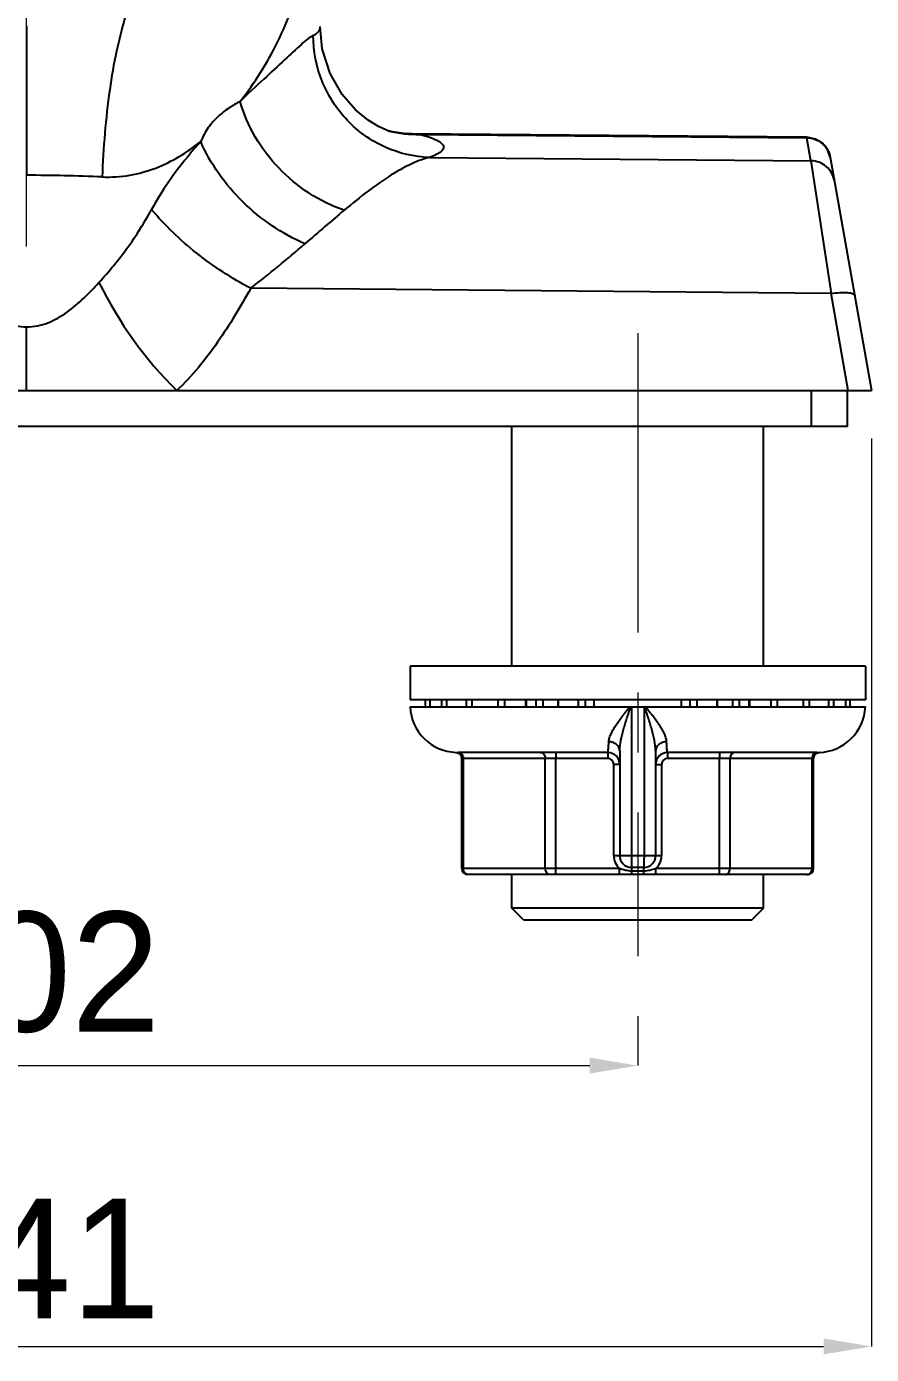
# Model space of a CAD drawing. Extents: x 0 to 790, y 0 to 579.
# Drawn here: x 178.1 to 248.6, y 144.2 to 255 of the extents above; entities that cross this region are included whole.
import ezdxf

# ---------------------------------------------------------------- set-up
doc = ezdxf.new("R2010")
doc.units = 0
doc.header["$LTSCALE"] = 10
doc.header["$MEASUREMENT"] = 0
doc.header["$PDMODE"] = 3
doc.header["$PDSIZE"] = -10
doc.linetypes.add('CENTER', pattern=[2, 1.25, -0.25, 0.25, -0.25])
doc.linetypes.add('CENTER2', pattern=[28.575000000000003, 19.05, -3.175, 3.175, -3.175])
doc.layers.get('0').update_dxf_attribs({"linetype": 'CONTINUOUS'})
doc.layers.get('DEFPOINTS').update_dxf_attribs({"linetype": 'CONTINUOUS'})
doc.layers.add('Cneter', color=1, linetype='CENTER2', lineweight=13)
doc.layers.add('DEF_LAYER_ASSEM_MEMBER', color=7, linetype='CONTINUOUS')
doc.styles.add('Daelim Dimension', font='')
doc.styles.get('Daelim Dimension').set_extended_font_data('나눔고딕')
doc.dimstyles.new('DEFAULT', dxfattribs={"dimscale": 2, "dimtxt": 2, "dimasz": 2, "dimexe": 0, "dimexo": 2, "dimgap": 1, "dimtad": 1, "dimdec": 0, "dimzin": 9, "dimdsep": 46, "dimtxsty": 'Daelim Dimension', "dimcen": 0.5, "dimclrd": 5, "dimclre": 5, "dimclrt": 256, "dimadec": 1, "dimazin": 0, "dimtfac": 1, "dimtdec": 0, "dimtix": 1, "dimtmove": 0, "dimatfit": 3, "dimfxl": 1, "dimtolj": 1, "dimtzin": 1, "dimlwd": 9, "dimlwe": 9, "dimarcsym": 0})

# ---------------------------------------------------------------- blocks, each defined once
blk = doc.blocks.new('*D0')
at = {"color": 5, "lineweight": 9, "ltscale": 0.5, "transparency": 16777216}
for p, q in [((127.0518074035645, 172.4462732682814), (127.0518074035645, 168.3060227364374)), ((229.0518074035645, 172.4462732682814), (229.0518074035645, 168.3060227364374)), ((131.0518074035645, 168.3060227364374), (225.0518074035645, 168.3060227364374))]:
    blk.add_line(p, q, dxfattribs=at)
at = {"color": 5, "ltscale": 0.5, "transparency": 16777216}
for points in [[(131.0518074035645, 168.9726894031041), (131.0518074035645, 167.6393560697707), (127.0518074035645, 168.3060227364374)], [(225.0518074035645, 168.9726894031041), (225.0518074035645, 167.6393560697707), (229.0518074035645, 168.3060227364374)]]:
    blk.add_solid(points, dxfattribs=at)
at = {"layer": 'DEFPOINTS', "color": 0, "ltscale": 0.5, "transparency": 16777216}
for p in [(127.0518074035645, 176.4462732682814), (229.0518074035645, 176.4462732682814), (229.0518074035645, 168.3060227364374)]:
    blk.add_point(p, dxfattribs=at)
at = {"color": 7, "ltscale": 0.5, "transparency": 16777216, "insert": (178.0518074035645, 181.1500856835046), "char_height": 10, "attachment_point": 2, "style": 'Daelim Dimension'}
blk.add_mtext('\\A1;102', dxfattribs=at)
blk = doc.blocks.new('*D5')
at = {"color": 5, "lineweight": 9, "ltscale": 0.5, "transparency": 16777216}
for p, q in [((107.5440940856934, 220.6462702165236), (107.5440940856934, 144.865494495521)), ((248.5595207214355, 220.6462702165236), (248.5595207214355, 144.865494495521)), ((111.5440940856934, 144.865494495521), (244.5595207214355, 144.865494495521))]:
    blk.add_line(p, q, dxfattribs=at)
at = {"color": 5, "ltscale": 0.5, "transparency": 16777216}
for points in [[(111.5440940856934, 145.5321611621877), (111.5440940856934, 144.1988278288544), (107.5440940856934, 144.865494495521)], [(244.5595207214355, 145.5321611621877), (244.5595207214355, 144.1988278288544), (248.5595207214355, 144.865494495521)]]:
    blk.add_solid(points, dxfattribs=at)
at = {"layer": 'DEFPOINTS', "color": 0, "ltscale": 0.5, "transparency": 16777216}
for p in [(107.5440940856934, 224.6462702165236), (248.5595207214355, 224.6462702165236), (248.5595207214355, 144.865494495521)]:
    blk.add_point(p, dxfattribs=at)
at = {"color": 7, "ltscale": 0.5, "transparency": 16777216, "insert": (178.0518074035645, 152.2016890591834), "char_height": 10, "attachment_point": 5, "style": 'Daelim Dimension'}
blk.add_mtext('\\A1;141', dxfattribs=at)

msp = doc.modelspace()

# ---------------------------------------------------------------- linework, layer by layer
at = {"layer": 'Cneter', "linetype": 'CENTER', "ltscale": 2}
for p, q in [((178.0518074035645, 236.6875833879103), (178.0518074035645, 336.1148142228712)), ((229.0518074035645, 229.4462732682814), (229.0518074035645, 177.4462732682814))]:
    msp.add_line(p, q, dxfattribs=at)
at = {"layer": 'DEF_LAYER_ASSEM_MEMBER', "color": 9, "linetype": 'Continuous'}
for p, q in [((178.0518074035645, 255.0929026017775), (178.0518074035645, 242.6184839616408)), ((210.9055976867676, 246.0307917008986), (243.1762199401855, 245.7502436051955)), ((243.1762199401855, 245.7502436051955), (243.1707725524902, 245.78833717209)), ((243.5155296325684, 243.8259195695509), (243.1762199401855, 245.7502436051955)), ((211.678352355957, 244.1115183244337), (243.5155296325684, 243.8259195695509)), ((243.5155296325684, 243.8259195695509), (245.1910972595215, 232.749648512422)), ((245.1910972595215, 232.749648512422), (196.7595481872559, 233.1841043840041)), ((246.6199378967285, 224.6462702165236), (245.1910972595215, 232.749648512422)), ((243.5518074035645, 221.6462702165236), (243.5518074035645, 224.6462702165236)), ((211.6944923400879, 198.8462747941603), (211.6944923400879, 198.2462763200392)), ((213.1053352355957, 198.8462747941603), (213.1053352355957, 198.2462763200392)), ((215.2131156921387, 198.8462747941603), (215.2131156921387, 198.2462763200392)), ((217.9257164001465, 198.8462747941603), (217.9257164001465, 198.2462763200392)), ((219.6878128051758, 198.8462747941603), (219.6878128051758, 198.2462763200392)), ((221.1245765686035, 198.8462747941603), (221.1245765686035, 198.2462763200392)), ((222.395751953125, 198.8462747941603), (222.395751953125, 198.2462763200392)), ((224.6698989868164, 198.8462747941603), (224.6698989868164, 198.2462763200392)), ((225.3945922851562, 198.8462747941603), (225.3945922851562, 198.2462763200392)), ((232.7090187072754, 198.2462763200392), (232.7090187072754, 198.8462747941603)), ((233.4337120056152, 198.2462763200392), (233.4337120056152, 198.8462747941603)), ((235.7078590393066, 198.2462763200392), (235.7078590393066, 198.8462747941603)), ((236.9790306091309, 198.2462763200392), (236.9790306091309, 198.8462747941603)), ((238.4157981872559, 198.2462763200392), (238.4157981872559, 198.8462747941603)), ((240.1778945922852, 198.2462763200392), (240.1778945922852, 198.8462747941603)), ((242.8904914855957, 198.2462763200392), (242.8904914855957, 198.8462747941603)), ((244.9982757568359, 198.2462763200392), (244.9982757568359, 198.8462747941603)), ((246.409122467041, 198.2462763200392), (246.409122467041, 198.8462747941603)), ((228.5240287780762, 198.2462763200392), (228.5240287780762, 185.8462747941603)), ((229.5795860290527, 198.2462763200392), (229.5795860290527, 185.8462747941603)), ((226.5518074035645, 194.4462732682814), (226.5518074035645, 193.9462732682814)), ((231.5518074035645, 194.4462732682814), (231.5518074035645, 193.9462732682814)), ((221.344181060791, 193.9462732682814), (214.5025787353516, 193.9462732682814)), ((214.5025787353516, 184.7462763200392), (214.5025787353516, 193.9462732682814)), ((221.344181060791, 184.7462763200392), (221.344181060791, 193.9462732682814)), ((226.5518074035645, 193.9462732682814), (222.210205078125, 193.9462732682814)), ((222.210205078125, 184.2462763200392), (222.210205078125, 193.9462732682814)), ((227.5518074035645, 193.4462732682814), (227.0518074035645, 193.4462732682814)), ((227.0518074035645, 185.8462747941603), (227.0518074035645, 193.4462732682814)), ((230.5518074035645, 193.4462732682814), (231.0518074035645, 193.4462732682814)), ((231.0518074035645, 193.4462732682814), (231.0518074035645, 185.8462747941603)), ((235.8934059143066, 193.9462732682814), (231.5518074035645, 193.9462732682814)), ((235.8934059143066, 184.2462763200392), (235.8934059143066, 193.9462732682814)), ((243.6010322570801, 193.9462732682814), (236.7594337463379, 193.9462732682814)), ((236.7594337463379, 184.7462763200392), (236.7594337463379, 193.9462732682814)), ((243.6010322570801, 184.7462763200392), (243.6010322570801, 193.9462732682814)), ((227.0518074035645, 185.8462747941603), (231.0518074035645, 185.8462747941603)), ((227.5320014953613, 184.7462763200392), (214.3686027526855, 184.7462763200392)), ((227.5320014953613, 184.2462763200392), (227.5320014953613, 184.7462763200392)), ((228.5518074035645, 184.2462763200392), (228.5518074035645, 184.8462747941603)), ((229.5518074035645, 184.5462717424025), (228.5518074035645, 184.5462717424025)), ((229.5518074035645, 184.2462763200392), (229.5518074035645, 184.8462747941603)), ((243.7350044250488, 184.7462763200392), (230.5716094970703, 184.7462763200392)), ((230.5716094970703, 184.2462763200392), (230.5716094970703, 184.7462763200392))]:
    msp.add_line(p, q, dxfattribs=at)
at = {"layer": 'DEF_LAYER_ASSEM_MEMBER', "color": 7, "linetype": 'Continuous'}
for p, q in [((208.5940704345703, 246.244994581758), (208.242488861084, 246.3253778825392)), ((243.1707725524902, 245.78833717209), (210.2049560546875, 246.0749353776564)), ((245.1233787536621, 244.1336054216017), (248.5595207214355, 224.6462702165236)), ((107.5440940856934, 224.6462702165236), (248.5595207214355, 224.6462702165236)), ((246.5518074035645, 221.6462702165236), (246.5518074035645, 224.6462702165236)), ((246.5518074035645, 221.6462702165236), (109.5518074035645, 221.6462702165236)), ((218.5518074035645, 201.6462702165236), (218.5518074035645, 221.6462702165236)), ((239.5518074035645, 201.6462702165236), (239.5518074035645, 221.6462702165236)), ((248.0518074035645, 201.6462702165236), (210.0518074035645, 201.6462702165236)), ((210.0518074035645, 201.6462702165236), (210.0518074035645, 198.8462747941603)), ((248.0518074035645, 201.6462702165236), (248.0518074035645, 198.8462747941603)), ((248.0518074035645, 198.8462747941603), (210.0518074035645, 198.8462747941603)), ((211.3168449401855, 198.8462747941603), (211.3168449401855, 198.2462763200392)), ((212.6691398620605, 198.8462747941603), (212.6691398620605, 198.2462763200392)), ((214.7243232727051, 198.8462747941603), (214.7243232727051, 198.2462763200392)), ((217.3925743103027, 198.8462747941603), (217.3925743103027, 198.2462763200392)), ((219.7546691894531, 198.8462747941603), (219.7546691894531, 198.2462763200392)), ((220.5572776794434, 198.8462747941603), (220.5572776794434, 198.2462763200392)), ((222.4284477233887, 198.8462747941603), (222.4284477233887, 198.2462763200392)), ((224.0801200866699, 198.8462747941603), (224.0801200866699, 198.2462763200392)), ((225.4048156738281, 198.8462747941603), (225.4048156738281, 198.2462763200392)), ((232.6987953186035, 198.2462763200392), (232.6987953186035, 198.8462747941603)), ((234.0234870910645, 198.2462763200392), (234.0234870910645, 198.8462747941603)), ((235.6751594543457, 198.2462763200392), (235.6751594543457, 198.8462747941603)), ((237.5463333129883, 198.2462763200392), (237.5463333129883, 198.8462747941603)), ((238.3489418029785, 198.2462763200392), (238.3489418029785, 198.8462747941603)), ((240.7110404968262, 198.2462763200392), (240.7110404968262, 198.8462747941603)), ((243.3792915344238, 198.2462763200392), (243.3792915344238, 198.8462747941603)), ((245.4344749450684, 198.2462763200392), (245.4344749450684, 198.8462747941603)), ((246.7867660522461, 198.2462763200392), (246.7867660522461, 198.8462747941603)), ((210.0522804260254, 198.2462763200392), (248.051326751709, 198.2462763200392)), ((213.8888893127441, 194.4495386491408), (213.9097709655762, 194.4488748918166)), ((213.8899917602539, 194.4495310197462), (214.1059646606445, 194.3900598893752)), ((213.9099388122559, 194.448867262422), (213.9056129455566, 194.4490045915236)), ((220.9100685119629, 194.4462732682814), (214.0706748962402, 194.4462732682814)), ((226.5518074035645, 194.4462732682814), (222.2124214172363, 194.4462732682814)), ((227.5518074035645, 194.574714125215), (227.5518074035645, 185.8462747941603)), ((230.5518074035645, 194.574714125215), (230.5518074035645, 185.8462747941603)), ((235.8912124633789, 194.4462732682814), (231.5518074035645, 194.4462732682814)), ((244.0329322814941, 194.4462732682814), (237.1935539245605, 194.4462732682814)), ((243.9976959228516, 194.3900827775587), (244.2135391235352, 194.4495310197462)), ((244.1937217712402, 194.448867262422), (244.1979560852051, 194.4490045915236)), ((244.2147254943848, 194.4495386491408), (244.1939849853516, 194.4488748918166)), ((214.3686027526855, 184.7462763200392), (214.3686027526855, 193.9491419206252)), ((243.7350044250488, 184.7462763200392), (243.7350044250488, 193.9491419206252)), ((243.2350044250488, 184.2462763200392), (214.8686027526855, 184.2462763200392)), ((218.5518074035645, 181.4462732682814), (218.5518074035645, 184.2462763200392)), ((229.5518074035645, 184.8462747941603), (228.5518074035645, 184.8462747941603)), ((239.5518074035645, 181.4462732682814), (239.5518074035645, 184.2462763200392)), ((239.5518074035645, 181.4462732682814), (218.5518074035645, 181.4462732682814)), ((219.5518074035645, 180.4462732682814), (218.5518074035645, 181.4462732682814)), ((238.5518074035645, 180.4462732682814), (239.5518074035645, 181.4462732682814)), ((238.5513801574707, 180.4462732682814), (219.5522346496582, 180.4462732682814))]:
    msp.add_line(p, q, dxfattribs=at)
for points in [[(208.2788429260254, 246.3118814836134), (208.0243301391602, 246.4063333879103), (207.4291343688965, 246.6872476945509), (206.5618171691895, 247.221328199922), (205.5139961242676, 248.0831217179884), (204.3973388671875, 249.3609461198439), (203.3896484375, 251.1045221696486), (202.732608795166, 253.1780161271681), (202.5518074035645, 255.0323404679884)], [(210.2047004699707, 246.0749353776564), (209.5384254455566, 246.1076502214064), (208.5940704345703, 246.244994581758)], [(245.1230125427246, 244.1356653581252), (244.8949584960938, 244.7717127214064), (244.468189239502, 245.2954553971877), (243.8913841247559, 245.64722389084), (243.1707878112793, 245.7882837663283)], [(214.1059646606445, 194.3900598893752), (214.2757911682129, 194.2401651750197), (214.3621673583984, 194.0299753556837), (214.3686065673828, 193.9499964128127)], [(243.7350044250488, 193.9499964128127), (243.7414436340332, 194.0299677262892), (243.8278465270996, 194.2402033219923), (243.9976959228516, 194.3900827775587)]]:
    msp.add_lwpolyline(points, dxfattribs=at)
at = {"layer": 'DEF_LAYER_ASSEM_MEMBER', "color": 9, "linetype": 'Continuous'}
for centre, radius, start, end in [((210.6502799987793, 256.0971216569533), 10.0658387537, 256.1302436959479, 256.3759588380073), ((210.6870880126953, 256.3054727922072), 10.2770108918, 256.4501626735781, 271.2183790041777), ((243.197452545166, 243.7647394548048), 1.9607175478, 10.00026853695782, 10.82693176389467), ((178.1160316467285, 101.380752028047), 141.237807947, 87.46468076392757, 90.02622792732875), ((127.3711204528809, 322.2537378678908), 112.907722594, 307.9196660224044, 310.8906762639328), ((214.3303833007812, 248.5563959489455), 33.6996878806, 206.2112176128002, 225.195019334413), ((226.5518074035645, 193.4462732682814), 0.5, 0, 90), ((231.5518074035645, 193.4462732682814), 0.5, 90, 180), ((228.5518074035645, 185.8462747941603), 1.5, 180, 227.1664245064031), ((229.5518074035645, 185.8462747941603), 1.5, 312.8335754935968, 0)]:
    msp.add_arc(centre, radius, start, end, dxfattribs=at)
at = {"layer": 'DEF_LAYER_ASSEM_MEMBER', "color": 7, "linetype": 'Continuous'}
for centre, radius, start, end in [((214.0518074035645, 198.451537550508), 4.0052631579, 182.9374980219677, 267.6816930479715), ((244.0518074035645, 198.451537550508), 4.0052631579, 272.0615226618579, 357.0625019780322), ((214.069751739502, 199.3686441789259), 4.9223685483, 268.1396760378506, 270.0104911706238), ((226.5518074035645, 193.4463037858595), 0.9999938088, 359.998251471573, 90), ((231.5518074035645, 193.4463037858595), 0.9999933909000001, 90, 180.001748528427), ((244.0361137390137, 199.2295984635939), 4.7833284796, 269.9619695039088, 271.8913769779544), ((228.5518074035645, 185.8462747941603), 1, 180, 270), ((229.5518074035645, 185.8462747941603), 1, 270, 0), ((214.8686027526855, 184.7462763200392), 0.5, 180, 270), ((243.2350044250488, 184.7462763200392), 0.5, 270, 0)]:
    msp.add_arc(centre, radius, start, end, dxfattribs=at)
at = {"layer": 'DEF_LAYER_ASSEM_MEMBER', "color": 9, "linetype": 'Continuous'}
for points, start_tangent, end_tangent in [([(195.8699188232422, 248.7860178361525), (199.0186462402344, 253.7884897599806), (201.0794715881348, 259.242812574922), (202.5494194030762, 271.2117380509962)], (0.6227009671688131, 0.7824599066322983), (0.007989833015779838, 0.9999680807747716)), ([(186.2643165588379, 255.7498621354689), (185.5562553405762, 252.9717935929884), (184.9907875061035, 249.7549280534377), (184.3633880615234, 242.4803232560744)], (-0.2922608862245061, -0.9563386295571598), (-0.03506992154898584, -0.999384861103343)), ([(201.9755668640137, 254.287490309297), (202.4074821472168, 254.6140665422072), (202.5518074035645, 255.0322641740431)], (0.9030954385479898, 0.4294399013526972), (0.0004058836621357358, 0.999999917629223)), ([(201.9755668640137, 254.287490309297), (201.5357322692871, 254.0083536515822), (200.9842796325684, 253.5412744889845), (199.585376739502, 252.2536844621291), (197.8533668518066, 250.6492838273634), (195.8699188232422, 248.7860178361525)], (-0.902968746075307, -0.4297062294302794), (-0.7230106966862089, -0.6908368349164099)), ([(211.6783638000488, 244.1115183244337), (207.9674949645996, 244.9713816056837), (204.8240699768066, 247.2039636979689), (202.7209625244141, 250.4733805070509), (201.9755668640137, 254.287490309297)], (-0.9995725452702726, 0.02923571004626217), (-0.002685845648305347, 0.999996393110072)), ([(195.8703269958496, 248.7862772355666), (194.9541130065918, 248.2403940568556), (194.0490074157715, 247.5293802629103), (193.2201728820801, 246.5969385514845), (192.8745765686035, 246.0362390885939), (192.5848426818848, 245.4265818009962)], (-0.8812440281849436, -0.4726615732089656), (-0.4062410407941016, -0.913765952952136)), ([(204.5434303283691, 239.6964563737502), (199.099422454834, 243.2324747453322), (195.8703269958496, 248.7862772355666)], (-0.9453603413299115, 0.326027337873058), (-0.2718140722675954, 0.9623497857418095)), ([(210.2049560546875, 246.0749353776564), (210.3870964050293, 246.0710901628127), (210.9055976867676, 246.0307917008986)], (0.9999621977837446, -0.008694998763857875), (0.9919280834814731, -0.1268017239660871)), ([(184.3634033203125, 242.4803232560744), (186.6644325256348, 242.6262354264845), (188.8329658508301, 243.2264780412306), (192.5851516723633, 245.4274057756056)], (0.9990092830405739, -0.0445022740852518), (0.7785378085455246, 0.6275977060706424)), ([(192.5851516723633, 245.4274057756056), (191.4731483459473, 244.1390604386916), (189.8909797668457, 242.040893019258), (188.480541229248, 239.7519678483595)], (-0.6725580643710415, -0.7400443568121294), (-0.4816338844040736, -0.8763725243261814)), ([(201.282039642334, 236.8995966325392), (196.1000099182129, 240.4082483659377), (192.5847358703613, 245.4268259416212)], (-0.9169707848418464, 0.3989543579741026), (-0.4026327741417475, 0.9153615947738472)), ([(210.9055976867676, 246.0307917008986), (211.6976089477539, 245.7916178117384), (212.2820167541504, 245.5496210466017), (212.6614570617676, 245.3062662492384), (212.8401184082031, 245.062880934297), (212.8558692932129, 244.9415659318556), (212.8236503601074, 244.820693434297), (212.7443885803223, 244.7003931413283), (212.6190376281738, 244.5807947526564), (212.2342681884766, 244.3441233049025), (211.678352355957, 244.1115183244337)], (0.9667094709666062, -0.2558765302708798), (-0.9406275772684515, -0.3394403642498685)), ([(243.1762199401855, 245.7502436051955), (244.4403305053711, 245.2890314469923), (245.1232681274414, 244.1330408464064)], (0.999972974412799, -0.007351900707984372), (0.1878376739311252, -0.9822000856506502)), ([(211.678352355957, 244.1115183244337), (211.024284362793, 243.9179224382033), (210.245433807373, 243.6011728654494), (209.3893547058105, 243.1741098771681), (208.4879989624023, 242.644896925508), (206.5750007629395, 241.3182291398634), (204.5430641174316, 239.6961511979689)], (-0.9778933620921211, -0.2091042141521014), (-0.7674035789239008, -0.641164368204276)), ([(245.4676933288574, 242.1809000383009), (244.7907447814941, 243.3554224382033), (243.5155296325684, 243.8259195695509)], (-0.1736481776564277, 0.98480775301406), (-0.9999729744129603, 0.007351900686029965)), ([(184.0960655212402, 233.6719354997267), (186.4778251647949, 236.5817789445509), (188.480541229248, 239.7519678483595)], (0.6774555825462156, 0.7355636843108609), (0.4819150618053867, 0.8762179370482611)), ([(196.7595481872559, 233.1841043840041), (192.2482872009277, 236.1221613298048), (188.480541229248, 239.7519678483595)], (-0.8852250879025485, 0.4651629217252011), (-0.6459035999701067, 0.7634189803415007)), ([(204.5430641174316, 239.6961511979689), (202.9506950378418, 238.3346323381056), (201.2823600769043, 236.8998712907423)], (-0.7676067688093111, -0.6409210938002657), (-0.7559452020075645, -0.6546348994376503)), ([(172.0075416564941, 233.6719354997267), (173.2788543701172, 232.3698725114455), (174.6757736206055, 231.1994089494337), (176.2675285339355, 230.3120874772658), (178.0518074035645, 229.960082472383)], (0.6774097372775871, -0.7356059052519293), (0.999994018213705, -0.003458834602590918)), ([(178.0518074035645, 229.960082472383), (179.8360748291016, 230.3120798478712), (181.4278335571289, 231.1994013200392), (182.8247566223145, 232.3698725114455), (184.0960655212402, 233.6719354997267)], (0.9999940175368434, 0.003459030286573753), (0.6774095654073709, 0.7356060635248985)), ([(196.7595481872559, 233.1841043840041), (193.9962501525879, 228.6916345964064), (190.5834159851074, 224.6462702165236)], (-0.4906828617314857, -0.8713382404112652), (-0.7285256031645547, -0.6850185731304823)), ([(245.1910972595215, 232.749648512422), (245.9251136779785, 232.8331980119337), (246.5533332824707, 232.8303064714064), (246.7988662719727, 232.7961344133009), (246.9860572814941, 232.7414774308791), (247.1607093811035, 232.5793070207228)], (0.9867360022038051, 0.1623331819279488), (0.1736481776513021, -0.9848077530149637)), ([(178.0558967590332, 224.647338331758), (178.0518074035645, 229.960082472383)], (0.0002051553383456738, 0.9999999789556434), (-0.001347277328381515, 0.9999990924214884)), ([(226.6388511657715, 195.3492655168166), (226.6984519958496, 195.6748194108595), (226.8366012573242, 196.023574293672), (227.0304756164551, 196.3865122209181), (227.264217376709, 196.7583002458205), (227.526798248291, 197.1355966935744), (227.8105506896973, 197.5158075700392), (227.9588584899902, 197.7060770402541), (228.1114730834961, 197.8954462419142), (228.2705039978027, 198.0813822160353), (228.3554267883301, 198.1699900041212), (228.4514694213867, 198.2462763200392)], (0.03463088525031089, 0.9994001709959729), (0.8704190371893684, 0.4923115880195519)), ([(227.5518074035645, 194.574714125215), (227.6530342102051, 195.4550928483595), (227.7539443969727, 195.9113459001173), (227.8748817443848, 196.3729166398634), (228.0102729797363, 196.8378366838087), (228.0821876525879, 197.0711130509962), (228.1565055847168, 197.3047251115431), (228.2331352233887, 197.5384821305861), (228.312442779541, 197.7720407853712), (228.3535842895508, 197.8885111222853), (228.3965797424316, 198.0044168840041), (228.4438438415527, 198.1187204728712), (228.4719581604004, 198.1738199601759), (228.5129203796387, 198.2201761613478)], (-1.193711353986448e-05, 0.9999999999287528), (0.9030359215980774, 0.4295650408302693)), ([(228.5129203796387, 198.2201761613478), (228.5184135437012, 198.2220301042189), (228.5240287780762, 198.222060621797)], (0.903035922002725, 0.4295650399796154), (0.9821249958513913, -0.1882298927479497)), ([(229.5911293029785, 198.2199625383009), (229.5854225158691, 198.2219766984572), (229.5795860290527, 198.222060621797)], (-0.8962829175436774, 0.4434827298998166), (-0.982377372728291, -0.1869082597197367)), ([(230.5518074035645, 194.574714125215), (230.4506187438965, 195.4548944841017), (230.3497276306152, 195.9111017594923), (230.2288093566895, 196.3726267228712), (230.0934410095215, 196.8375086198439), (230.0215301513672, 197.0707697282423), (229.9472236633301, 197.3043589006056), (229.8706016540527, 197.538093031465), (229.7913093566895, 197.7716287980666), (229.7501754760742, 197.8880915055861), (229.7071914672852, 198.0039972673048), (229.6599578857422, 198.118300856172), (229.6318893432617, 198.1734232316603), (229.5911293029785, 198.2199625383009)], (5.395418025909149e-06, 0.9999999999854448), (-0.8962829163812033, 0.443482732249188)), ([(231.4647560119629, 195.3492655168166), (231.4051971435547, 195.6746668229689), (231.2671012878418, 196.0233911882033), (231.0732383728027, 196.3863291154494), (230.8394889831543, 196.7581552873244), (230.5768928527832, 197.1354822526564), (230.2931175231934, 197.5157389054884), (230.1447944641113, 197.7060236344923), (229.9921684265137, 197.8954080949416), (229.833122253418, 198.0813669572462), (229.7481918334961, 198.1699747453322), (229.6521415710449, 198.2462763200392)], (-0.03471404370852345, 0.9993972859525899), (-0.8704421037744797, 0.492270803498093)), ([(226.5518074035645, 194.4462732682814), (226.5655746459961, 194.4607767472853), (226.578540802002, 194.5042185197462), (226.5906791687012, 194.5764994035353), (226.6019744873047, 194.6771768937697), (226.612434387207, 194.8056940446486), (226.6220626831055, 194.9612802873244), (226.6388511657715, 195.3492655168166)], (0.9999992931311672, 0.001189006798203096), (0.03474221300845775, 0.9993963070950759)), ([(227.5518074035645, 194.574714125215), (227.4838066101074, 194.8565363298048), (227.2890510559082, 195.1000284562697), (226.9940223693848, 195.2720713029494), (226.6388511657715, 195.3492731462111)], (9.28105768614102e-06, 0.9999999999569311), (-0.9977006224457232, 0.06777512797049305)), ([(231.4647560119629, 195.3492655168166), (231.1095924377441, 195.2720636735548), (230.8145637512207, 195.1000208268752), (230.6198081970215, 194.8565363298048), (230.5518074035645, 194.574714125215)], (-0.9977001591608039, -0.06778194752665734), (-4.979008727263126e-07, -0.9999999999998761)), ([(231.5518074035645, 194.4462732682814), (231.5380477905273, 194.460814894258), (231.525074005127, 194.5042566667189), (231.5129280090332, 194.5764688859572), (231.5016326904297, 194.677138746797), (231.4911766052246, 194.805671156465), (231.4815483093262, 194.9614023576369), (231.4647560119629, 195.3492655168166)], (-0.9999953411636499, 0.003052482759257972), (-0.03474001690028169, 0.9993963834364062)), ([(214.0706596374512, 194.4462732682814), (214.2358207702637, 194.4081186662306), (214.2867317199707, 194.379271925508)], (1, 0), (0.8326773148511243, -0.5537585117470626)), ([(214.2867317199707, 194.379271925508), (214.4448089599609, 194.1962580094923), (214.5025787353516, 193.9462732682814)], (0.8326773148669743, -0.5537585117232292), (-0.0005866930116798244, -0.9999998278956402)), ([(220.9100685119629, 194.4462732682814), (221.0758323669434, 194.4081262956252), (221.2168464660645, 194.2998728166212), (221.344181060791, 193.9462732682814)], (1, 0), (0.001395947213176153, -0.9999990256652144)), ([(222.2123985290527, 194.4462732682814), (222.2122192382812, 194.4438242326369), (222.2120399475098, 194.4365610490431), (222.2118721008301, 194.4246210466017), (222.2117004394531, 194.4081262956252), (222.211368560791, 194.3620294938673), (222.2110481262207, 194.2998728166212), (222.2107620239258, 194.2241129289259), (222.2105255126953, 194.1373667131056), (222.210205078125, 193.9462732682814)], (-1, 0), (-0.001172501299643361, -0.999999312620115)), ([(235.8912124633789, 194.4462732682814), (235.8913497924805, 194.4438242326369), (235.8914833068848, 194.4365610490431), (235.8916206359863, 194.4246210466017), (235.8917617797852, 194.4081262956252), (235.8920364379883, 194.3620294938673), (235.8923072814941, 194.2998728166212), (235.8925819396973, 194.2241129289259), (235.8928565979004, 194.1373667131056), (235.8934059143066, 193.9462732682814)], (1, 0), (0.002791886423048593, -0.9999961026775059)), ([(237.1935386657715, 194.4462732682814), (237.0276985168457, 194.4081262956252), (236.8866386413574, 194.2998728166212), (236.7594337463379, 193.9462732682814)], (-1, 0), (-0.0005862478162974617, -0.9999998281567342)), ([(244.0329475402832, 194.4462732682814), (243.867733001709, 194.4081262956252), (243.7272720336914, 194.2998728166212), (243.6010322570801, 193.9462732682814)], (-1, 0), (0.001395947094395016, -0.9999990256653801)), ([(214.5025787353516, 193.9462732682814), (214.4027900695801, 193.9483103166212), (214.368579864502, 193.9498667131056)], (-0.9999998499126259, 0.00054788203625957), (-0.9993994578860231, -0.03465145851365003)), ([(222.210205078125, 193.9462732682814), (221.7101860046387, 193.9498667131056), (221.344181060791, 193.9462732682814)], (-0.9999999625955567, 0.0002735121298353508), (-0.9999999742561745, -0.0002269089037179668)), ([(236.7594337463379, 193.9462732682814), (236.3934135437012, 193.9498667131056), (235.8934059143066, 193.9462732682814)], (-0.999999850299843, 0.0005471748273436851), (-0.9999999935636246, -0.0001134581467732909)), ([(243.735034942627, 193.9498667131056), (243.7328910827637, 193.9497675309767), (243.7264709472656, 193.9494623551955), (243.7157669067383, 193.9489588151564), (243.7008247375488, 193.9483026872267), (243.6586952209473, 193.9469370256056), (243.6010322570801, 193.9462732682814)], (-0.4738921489991489, -0.8805828928141681), (-0.9999999739925198, -0.0002280678841404474)), ([(228.5240287780762, 185.8462747941603), (228.5261421203613, 185.4635462175002), (228.5287094116211, 185.2906870256056), (228.5321617126465, 185.1391977677931), (228.5363731384277, 185.0148081193556), (228.5411720275879, 184.9224008927931), (228.5437431335449, 184.8893350968947), (228.5463905334473, 184.8655084977736), (228.5490913391113, 184.8511042008986), (228.5518074035645, 184.8462747941603)], (-4.992670888944472e-10, -1), (0.9999999999997603, 6.924834522964321e-07)), ([(229.5795860290527, 185.8462747941603), (229.5774688720703, 185.4635462175002), (229.5749015808105, 185.2906870256056), (229.5714454650879, 185.1391977677931), (229.5672378540039, 185.0148081193556), (229.5624351501465, 184.9224008927931), (229.5598678588867, 184.8893350968947), (229.5572204589844, 184.8655084977736), (229.5545234680176, 184.8511042008986), (229.5518074035645, 184.8462747941603)], (-3.994136711155578e-10, -1), (-0.9999999999995252, 9.74669210939277e-07)), ([(214.7698860168457, 184.2843317399611), (214.5755882263184, 184.4684519181837), (214.5025787353516, 184.7462763200392)], (-0.9023799348764517, 0.4309413569528584), (0, 1)), ([(214.9355888366699, 184.2462763200392), (214.7698860168457, 184.2843317399611)], (-1, 0), (-0.9023799349193679, 0.4309413568629931)), ([(221.7771911621094, 184.2462763200392), (221.6114845275879, 184.2843317399611), (221.471004486084, 184.3927225480666), (221.344181060791, 184.7462763200392)], (-1, 0), (0, 1)), ([(228.5518074035645, 184.5462717424025), (228.0337181091309, 184.6040796647658), (227.5320014953613, 184.7462763200392)], (-0.9999999998948585, 1.45011407101418e-05), (-0.9512376729468018, 0.3084588944523294)), ([(230.5716094970703, 184.7462763200392), (230.0698432922363, 184.6040491471877), (229.5518074035645, 184.5462717424025)], (-0.951257334925132, -0.3083982534826279), (-0.9999999995532561, 2.989126774289731e-05)), ([(236.3264198303223, 184.2462763200392), (236.4921264648438, 184.2843317399611), (236.6326026916504, 184.3927225480666), (236.7594337463379, 184.7462763200392)], (1, 0), (0, 1)), ([(243.1680183410645, 184.2462763200392), (243.3337287902832, 184.2843317399611)], (1, 0), (0.9023790745334036, 0.4309431584840837)), ([(243.3337287902832, 184.2843317399611), (243.528018951416, 184.4684519181837), (243.6010322570801, 184.7462763200392)], (0.9023790744844301, 0.4309431585866324), (0, 1))]:
    msp.add_spline(points, degree=3, dxfattribs=dict(at, start_tangent=start_tangent, end_tangent=end_tangent))
at = {"layer": 'DEF_LAYER_ASSEM_MEMBER', "color": 7, "linetype": 'Continuous'}
for points, start_tangent, end_tangent in [([(222.2123947143555, 194.4462732682814), (221.4703330993652, 194.4495310197462), (220.9100723266602, 194.4462732682814)], (-0.9999999918913444, 0.000127347208162945), (-0.9999999905599061, 0.0001374051966863133)), ([(237.1935386657715, 194.4462732682814), (236.6332511901855, 194.4495310197462), (235.8912162780762, 194.4462732682814)], (-0.9999999720340783, 0.0002364991389362498), (-0.9999999972580272, 7.405366724282901e-05))]:
    msp.add_spline(points, degree=3, dxfattribs=dict(at, start_tangent=start_tangent, end_tangent=end_tangent))

# ---------------------------------------------------------------- dimensions: what is measured, and where the dimension line sits
at = {"color": 5, "ltscale": 0.5}
for base, p1, p2, picture, middle in [((248.5595207214355, 144.865494495521), (107.5440940856934, 224.6462702165236), (248.5595207214355, 224.6462702165236), '*D5', (178.0518074035645, 144.865494495521)), ((229.0518074035645, 168.3060227364374), (127.0518074035645, 176.4462732682814), (229.0518074035645, 176.4462732682814), '*D0', (178.0518074035645, 168.3060227364374))]:
    dim = msp.add_linear_dim(base=base, p1=p1, p2=p2, dimstyle='DEFAULT', override={"dimtxt": 5, "dimclrd": 5, "dimclre": 5, "dimclrt": 7}, dxfattribs=at)
    dim.commit()
    dim.dimension.update_dxf_attribs({"geometry": picture, "text_midpoint": middle, "dimtype": 128})

doc.saveas('drawing.dxf')
